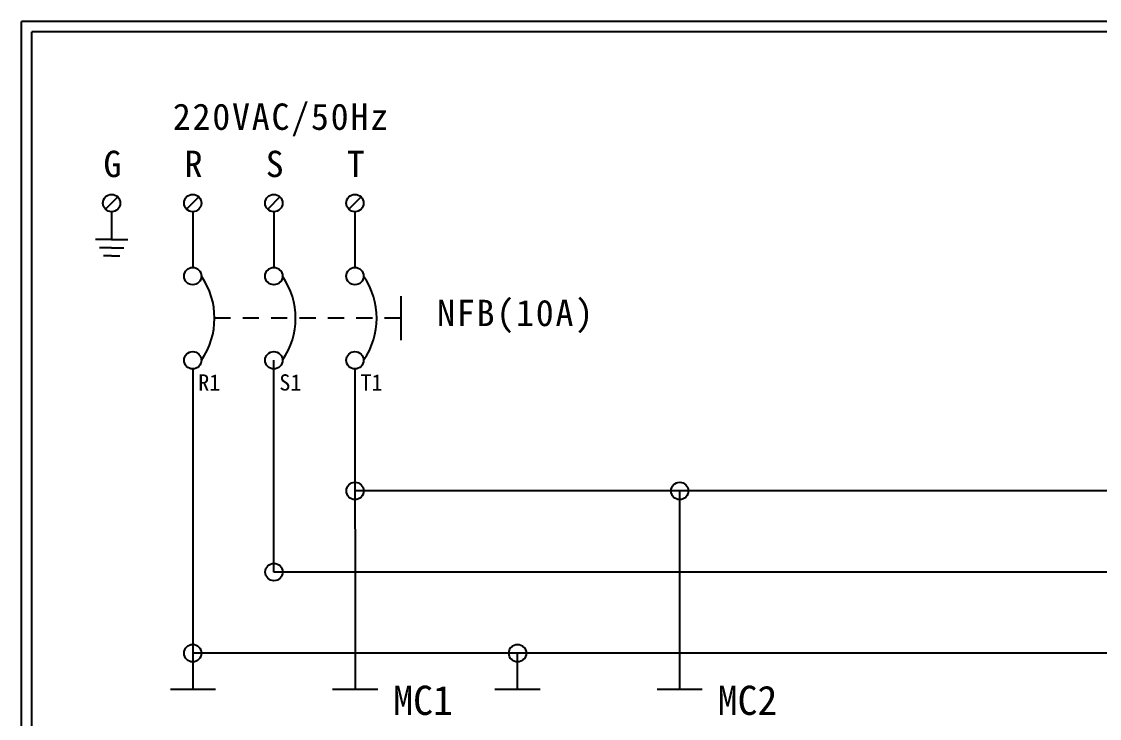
# Model space of a CAD drawing. Extents: x 10 to 297, y 3 to 207.
# Drawn here: x 10 to 142.9, y 121.1 to 207 of the extents above; entities that cross this region are included whole.
import ezdxf

# ---------------------------------------------------------------- set-up
doc = ezdxf.new("R2010")
doc.units = 0
doc.linetypes.add('HIDDEN9', pattern=[3.5, 2, -1.5])
doc.layers.get('0').update_dxf_attribs({"linetype": 'CONTINUOUS'})
doc.layers.add('圖框層', color=7, linetype='CONTINUOUS')
doc.layers.add('標尺寸層', color=3, linetype='CONTINUOUS')
doc.styles.add('STSL', font='kaiu.ttf')
doc.styles.add('標楷體', font='kaiu.ttf')

msp = doc.modelspace()

# ---------------------------------------------------------------- linework, layer by layer
for p, q in [((21.85, 185.35), (20.34, 183.83)), ((31.85, 185.35), (30.34, 183.83)), ((41.85, 185.35), (40.34, 183.83)), ((51.85, 185.35), (50.34, 183.83)), ((31.1, 164.1), (31.13, 124.67)), ((51.1, 164.16), (51.14, 124.67)), ((41.12, 149.12), (41.11, 149.12)), ((290.72, 149.12), (51.11, 149.12)), ((290.72, 139.12), (41.12, 139.12)), ((290.72, 129.12), (31.12, 129.12))]:
    msp.add_line(p, q)
at = {"color": 7, "linetype": 'HIDDEN9'}
msp.add_line((56.76, 170.41), (33.79, 170.41), dxfattribs=at)
for centre in [(21.1, 184.59), (31.1, 184.59), (41.1, 184.59), (51.1, 184.59), (31.1, 175.59), (41.1, 175.59), (51.1, 175.59), (31.1, 165.23), (41.1, 165.23), (51.1, 165.23), (51.11, 149.12), (91.14, 149.12), (41.12, 139.12), (31.1, 129.12), (71.14, 129.12)]:
    msp.add_circle(centre, 1.07)
at = {"color": 7}
for centre in [(24.74, 170.41), (34.74, 170.41), (44.74, 170.41)]:
    msp.add_arc(centre, 9.05, 325.1286, 34.8714, dxfattribs=at)
at = {"layer": '圖框層', "color": 7}
for p, q in [((297, 206.97), (10, 206.97)), ((10, 3), (10, 206.97)), ((295.75, 205.72), (11.25, 205.72)), ((11.25, 4.25), (11.25, 205.72))]:
    msp.add_line(p, q, dxfattribs=at)
at = {"layer": '標尺寸層', "color": 7}
for p, q in [((21.1, 183.52), (21.1, 180.09)), ((31.1, 183.52), (31.1, 176.66)), ((41.1, 183.52), (41.1, 176.66)), ((51.1, 183.52), (51.1, 176.66)), ((21.1, 180.09), (19.1, 180.09)), ((21.1, 180.09), (23.1, 180.09)), ((21.1, 179.09), (19.6, 179.09)), ((21.1, 178.09), (20.1, 178.09)), ((21.1, 179.09), (22.6, 179.09)), ((21.1, 178.09), (22.1, 178.09)), ((56.76, 173.14), (56.76, 167.68)), ((41.12, 139.12), (41.1, 165.23)), ((31.1, 164.16), (31.1, 164.1)), ((41.1, 164.16), (41.1, 164.1)), ((51.1, 164.16), (51.1, 164.1)), ((91.14, 124.67), (91.14, 149.12)), ((71.14, 124.67), (71.14, 129.12)), ((28.35, 124.67), (33.92, 124.67)), ((48.35, 124.67), (53.92, 124.67)), ((68.35, 124.67), (73.92, 124.67)), ((88.35, 124.67), (93.92, 124.67))]:
    msp.add_line(p, q, dxfattribs=at)

# ---------------------------------------------------------------- texts
at = {"color": 0, "char_height": 3.25, "style": '標楷體'}
for s, insert, width, attachment_point in [('\\pt6.5;{\\T1.1;220VAC/50Hz}', (28.65, 196.87), 35.213, 1), ('\\pt6.5;{\\T1.1;G}', (20.1, 191.05), 2, 1), ('\\pt6.5;{\\T1.1;R}', (30.1, 191.05), 2, 1), ('\\pt6.5;{\\T1.1;S}', (40.1, 191.05), 2, 1), ('\\pt6.5;{\\T1.1;T}', (50.1, 191.05), 2, 1), ('\\pt6.5;{\\T1.1;NFB(10A)}', (70.96, 172.68), 24.6072, 2)]:
    msp.add_mtext(s, dxfattribs=dict(at, insert=insert, width=width, attachment_point=attachment_point))
at = {"layer": '圖框層', "color": 4, "style": 'STSL'}
for s, height, p in [('R1', 2, (31.78, 161.49)), ('S1', 2, (41.78, 161.49)), ('T1', 2, (51.78, 161.49)), ('MC1', 3.6, (55.82, 121.51)), ('MC2', 3.6, (95.82, 121.51))]:
    msp.add_text(s, height=height, dxfattribs=at).set_placement(p)

doc.saveas('drawing.dxf')
